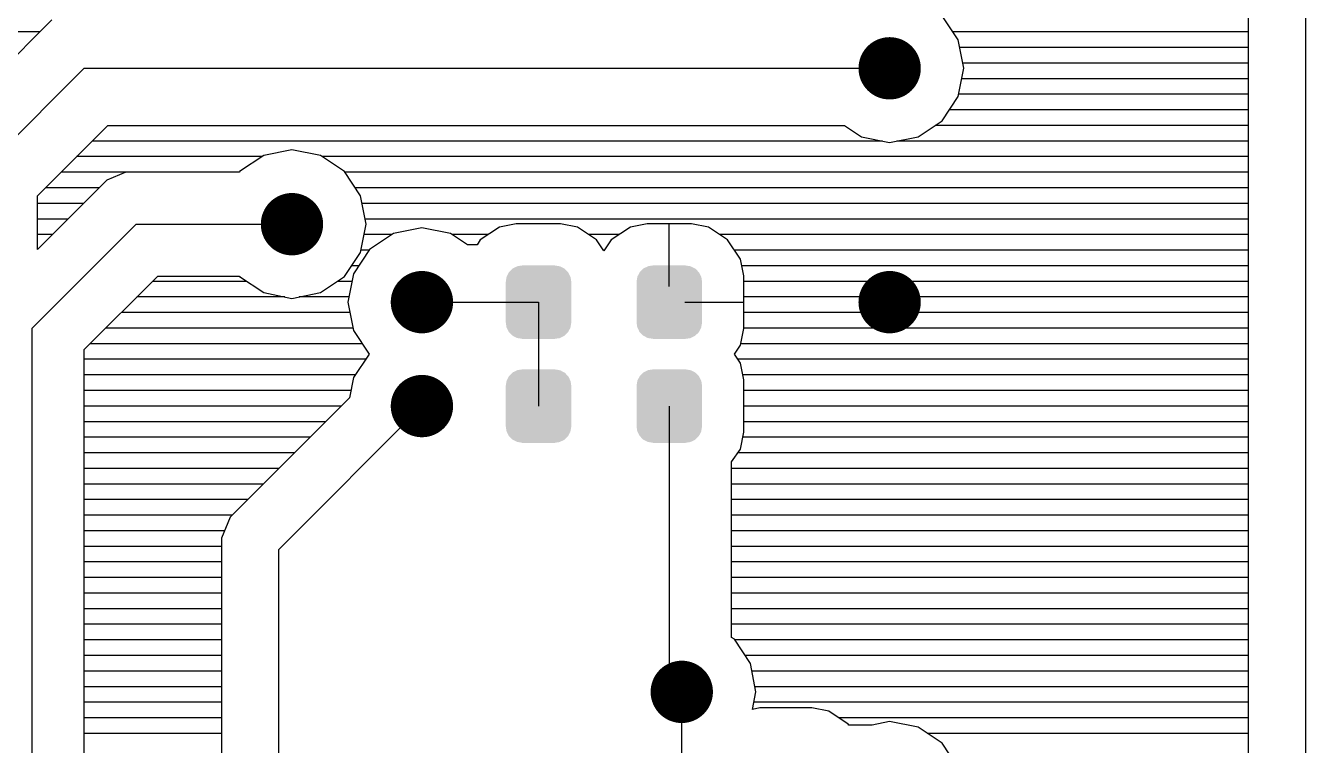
# Model space of a CAD drawing. Extents: x 295 to 953, y 10 to 290.
# Drawn here: x 753.81 to 788.21, y 220.95 to 240.3 of the extents above; entities that cross this region are included whole.
import ezdxf

# ---------------------------------------------------------------- set-up
doc = ezdxf.new("R2010")
doc.units = 0
doc.header["$LTSCALE"] = 5
doc.header["$MEASUREMENT"] = 0
doc.layers.get('0').update_dxf_attribs({"linetype": 'CONTINUOUS', "lineweight": 25})
doc.layers.add('DV-DPO-A6_BOT', color=7, linetype='CONTINUOUS')

msp = doc.modelspace()

# ---------------------------------------------------------------- linework, layer by layer
at = {"const_width": 0.838}
for points in [[(777.458, 239.155, -1), (776.62, 239.155, -1)], [(761.392, 234.964, -1), (760.554, 234.964, -1)], [(764.885, 232.868, -1), (764.047, 232.868, -1)], [(777.458, 232.868, -1), (776.62, 232.868, -1)], [(764.885, 230.074, -1), (764.047, 230.074, -1)], [(771.87, 222.391, -1), (771.032, 222.391, -1)]]:
    msp.add_lwpolyline(points, format="xyb", close=True, dxfattribs=at)
for points in [[(768.455, 233.556), (768.401, 233.667), (766.744, 233.556), (766.803, 233.667)], [(768.401, 233.667), (768.389, 233.679), (766.803, 233.667), (766.809, 233.679)], [(768.389, 233.679), (768.304, 233.767), (766.809, 233.679), (766.901, 233.767)], [(768.304, 233.767), (768.286, 233.776), (766.901, 233.767), (766.91, 233.776)], [(768.286, 233.776), (768.18, 233.831), (766.91, 233.776), (767.027, 233.831)], [(768.18, 233.831), (768.151, 233.836), (767.027, 233.831), (767.036, 233.836)], [(768.151, 233.836), (768.042, 233.854), (767.036, 233.836), (767.159, 233.854)], [(768.042, 233.854), (768.042, 233.857), (767.159, 233.854), (767.159, 233.857)], [(771.97, 233.556), (771.916, 233.667), (770.259, 233.556), (770.318, 233.667)], [(771.916, 233.667), (771.904, 233.679), (770.318, 233.667), (770.324, 233.679)], [(771.904, 233.679), (771.819, 233.767), (770.324, 233.679), (770.416, 233.767)], [(771.819, 233.767), (771.801, 233.776), (770.416, 233.767), (770.425, 233.776)], [(771.801, 233.776), (771.695, 233.831), (770.425, 233.776), (770.541, 233.831)], [(771.695, 233.831), (771.666, 233.836), (770.541, 233.831), (770.551, 233.836)], [(771.666, 233.836), (771.557, 233.854), (770.551, 233.836), (770.674, 233.854)], [(771.557, 233.854), (771.557, 233.857), (770.674, 233.854), (770.674, 233.857)], [(768.481, 233.419), (768.462, 233.541), (766.721, 233.419), (766.741, 233.541)], [(768.481, 233.416), (768.481, 233.419), (766.721, 233.416), (766.721, 233.419)], [(768.481, 232.32), (768.481, 233.416), (766.721, 232.32), (766.721, 233.416)], [(768.462, 233.541), (768.455, 233.556), (766.741, 233.541), (766.744, 233.556)], [(771.996, 233.419), (771.977, 233.541), (770.236, 233.419), (770.256, 233.541)], [(771.996, 233.416), (771.996, 233.419), (770.236, 233.416), (770.236, 233.419)], [(771.996, 232.32), (771.996, 233.416), (770.236, 232.32), (770.236, 233.416)], [(771.977, 233.541), (771.97, 233.556), (770.256, 233.541), (770.259, 233.556)], [(768.481, 232.318), (768.481, 232.32), (766.721, 232.318), (766.721, 232.32)], [(768.46, 232.195), (768.481, 232.318), (766.739, 232.195), (766.721, 232.318)], [(771.996, 232.318), (771.996, 232.32), (770.236, 232.318), (770.236, 232.32)], [(771.975, 232.195), (771.996, 232.318), (770.254, 232.195), (770.236, 232.318)], [(768.458, 232.18), (768.46, 232.195), (766.746, 232.18), (766.739, 232.195)], [(768.399, 232.069), (768.458, 232.18), (766.8, 232.069), (766.746, 232.18)], [(768.392, 232.057), (768.399, 232.069), (766.813, 232.057), (766.8, 232.069)], [(768.301, 231.969), (768.392, 232.057), (766.898, 231.969), (766.813, 232.057)], [(768.291, 231.96), (768.301, 231.969), (766.915, 231.96), (766.898, 231.969)], [(768.175, 231.905), (768.291, 231.96), (767.022, 231.905), (766.915, 231.96)], [(768.165, 231.9), (768.175, 231.905), (767.05, 231.9), (767.022, 231.905)], [(768.042, 231.883), (768.165, 231.9), (767.159, 231.883), (767.05, 231.9)], [(768.042, 231.879), (768.042, 231.883), (767.159, 231.879), (767.159, 231.883)], [(771.972, 232.18), (771.975, 232.195), (770.261, 232.18), (770.254, 232.195)], [(771.914, 232.069), (771.972, 232.18), (770.315, 232.069), (770.261, 232.18)], [(771.907, 232.057), (771.914, 232.069), (770.327, 232.057), (770.315, 232.069)], [(771.816, 231.969), (771.907, 232.057), (770.412, 231.969), (770.327, 232.057)], [(771.806, 231.96), (771.816, 231.969), (770.43, 231.96), (770.412, 231.969)], [(771.69, 231.905), (771.806, 231.96), (770.536, 231.905), (770.43, 231.96)], [(771.68, 231.9), (771.69, 231.905), (770.565, 231.9), (770.536, 231.905)], [(771.557, 231.883), (771.68, 231.9), (770.674, 231.883), (770.565, 231.9)], [(771.557, 231.879), (771.557, 231.883), (770.674, 231.879), (770.674, 231.883)], [(768.455, 230.762), (768.401, 230.873), (766.744, 230.762), (766.803, 230.873)], [(768.401, 230.873), (768.389, 230.885), (766.803, 230.873), (766.809, 230.885)], [(768.389, 230.885), (768.304, 230.973), (766.809, 230.885), (766.901, 230.973)], [(768.304, 230.973), (768.286, 230.982), (766.901, 230.973), (766.91, 230.982)], [(768.286, 230.982), (768.18, 231.037), (766.91, 230.982), (767.027, 231.037)], [(768.18, 231.037), (768.151, 231.042), (767.027, 231.037), (767.036, 231.042)], [(768.151, 231.042), (768.042, 231.06), (767.036, 231.042), (767.159, 231.06)], [(768.042, 231.06), (768.042, 231.063), (767.159, 231.06), (767.159, 231.063)], [(771.97, 230.762), (771.916, 230.873), (770.259, 230.762), (770.318, 230.873)], [(771.916, 230.873), (771.904, 230.885), (770.318, 230.873), (770.324, 230.885)], [(771.904, 230.885), (771.819, 230.973), (770.324, 230.885), (770.416, 230.973)], [(771.819, 230.973), (771.801, 230.982), (770.416, 230.973), (770.425, 230.982)], [(771.801, 230.982), (771.695, 231.037), (770.425, 230.982), (770.541, 231.037)], [(771.695, 231.037), (771.666, 231.042), (770.541, 231.037), (770.551, 231.042)], [(771.666, 231.042), (771.557, 231.06), (770.551, 231.042), (770.674, 231.06)], [(771.557, 231.06), (771.557, 231.063), (770.674, 231.06), (770.674, 231.063)], [(768.481, 230.625), (768.462, 230.747), (766.721, 230.625), (766.741, 230.747)], [(768.481, 230.622), (768.481, 230.625), (766.721, 230.622), (766.721, 230.625)], [(768.481, 229.526), (768.481, 230.622), (766.721, 229.526), (766.721, 230.622)], [(768.462, 230.747), (768.455, 230.762), (766.741, 230.747), (766.744, 230.762)], [(771.996, 230.625), (771.977, 230.747), (770.236, 230.625), (770.256, 230.747)], [(771.996, 230.622), (771.996, 230.625), (770.236, 230.622), (770.236, 230.625)], [(771.996, 229.526), (771.996, 230.622), (770.236, 229.526), (770.236, 230.622)], [(771.977, 230.747), (771.97, 230.762), (770.256, 230.747), (770.259, 230.762)], [(768.481, 229.524), (768.481, 229.526), (766.721, 229.524), (766.721, 229.526)], [(768.46, 229.401), (768.481, 229.524), (766.739, 229.401), (766.721, 229.524)], [(771.996, 229.524), (771.996, 229.526), (770.236, 229.524), (770.236, 229.526)], [(771.975, 229.401), (771.996, 229.524), (770.254, 229.401), (770.236, 229.524)], [(768.458, 229.386), (768.46, 229.401), (766.746, 229.386), (766.739, 229.401)], [(768.399, 229.275), (768.458, 229.386), (766.8, 229.275), (766.746, 229.386)], [(768.392, 229.263), (768.399, 229.275), (766.813, 229.263), (766.8, 229.275)], [(768.301, 229.175), (768.392, 229.263), (766.898, 229.175), (766.813, 229.263)], [(768.291, 229.166), (768.301, 229.175), (766.915, 229.166), (766.898, 229.175)], [(768.175, 229.111), (768.291, 229.166), (767.022, 229.111), (766.915, 229.166)], [(771.972, 229.386), (771.975, 229.401), (770.261, 229.386), (770.254, 229.401)], [(771.914, 229.275), (771.972, 229.386), (770.315, 229.275), (770.261, 229.386)], [(771.907, 229.263), (771.914, 229.275), (770.327, 229.263), (770.315, 229.275)], [(771.816, 229.175), (771.907, 229.263), (770.412, 229.175), (770.327, 229.263)], [(771.806, 229.166), (771.816, 229.175), (770.43, 229.166), (770.412, 229.175)], [(771.69, 229.111), (771.806, 229.166), (770.536, 229.111), (770.43, 229.166)], [(768.165, 229.106), (768.175, 229.111), (767.05, 229.106), (767.022, 229.111)], [(768.042, 229.089), (768.165, 229.106), (767.159, 229.089), (767.05, 229.106)], [(768.042, 229.085), (768.042, 229.089), (767.159, 229.085), (767.159, 229.089)], [(771.68, 229.106), (771.69, 229.111), (770.565, 229.106), (770.536, 229.111)], [(771.557, 229.089), (771.68, 229.106), (770.674, 229.089), (770.565, 229.106)], [(771.557, 229.085), (771.557, 229.089), (770.674, 229.085), (770.674, 229.089)]]:
    msp.add_solid(points)
at = {"layer": 'DV-DPO-A6_BOT'}
for p, q in [((788.215, 258.349), (788.215, 216.104)), ((786.678, 256.695), (786.678, 216.741)), ((778.883, 239.92), (778.453, 240.568)), ((754.195, 240.133), (748.261, 240.133)), ((754.519, 240.457), (751.725, 237.663)), ((786.678, 240.133), (778.743, 240.133)), ((779.034, 239.155), (778.883, 239.92)), ((786.678, 239.713), (778.922, 239.713)), ((752.591, 236.361), (755.385, 239.155)), ((755.385, 239.155), (777.039, 239.155)), ((778.883, 238.395), (779.034, 239.155)), ((786.678, 239.294), (779.006, 239.294)), ((786.678, 238.875), (778.978, 238.875)), ((786.678, 238.456), (778.894, 238.456)), ((778.453, 237.746), (778.883, 238.395)), ((777.804, 237.316), (778.453, 237.746)), ((786.678, 238.037), (778.648, 238.037)), ((754.128, 235.724), (756.022, 237.618)), ((756.022, 237.618), (775.821, 237.618)), ((775.821, 237.618), (776.279, 237.316)), ((786.678, 237.618), (778.263, 237.618)), ((776.849, 237.199), (755.603, 237.199)), ((776.279, 237.316), (777.039, 237.16)), ((777.039, 237.16), (777.804, 237.316)), ((786.678, 237.199), (777.234, 237.199)), ((760.174, 236.78), (755.184, 236.78)), ((760.213, 236.808), (759.565, 236.377)), ((760.973, 236.959), (760.213, 236.808)), ((761.739, 236.808), (760.973, 236.959)), ((762.387, 236.377), (761.739, 236.808)), ((786.678, 236.78), (761.778, 236.78)), ((759.56, 236.361), (754.765, 236.361)), ((756.509, 236.361), (755.994, 236.148)), ((759.56, 236.361), (756.509, 236.361)), ((759.565, 236.377), (759.56, 236.361)), ((762.817, 235.729), (762.387, 236.377)), ((786.678, 236.361), (762.393, 236.361)), ((755.994, 236.148), (754.128, 234.287)), ((754.128, 234.287), (754.128, 235.724)), ((755.788, 235.942), (754.346, 235.942)), ((786.678, 235.942), (762.678, 235.942)), ((762.968, 234.964), (762.817, 235.729)), ((755.369, 235.522), (754.128, 235.522)), ((786.678, 235.522), (762.857, 235.522)), ((754.95, 235.103), (754.128, 235.103)), ((786.678, 235.103), (762.94, 235.103)), ((767.003, 234.975), (766.55, 234.885)), ((768.193, 234.975), (767.003, 234.975)), ((768.646, 234.885), (768.193, 234.975)), ((770.523, 234.975), (770.071, 234.885)), ((771.714, 234.975), (770.523, 234.975)), ((771.116, 233.287), (771.116, 234.975)), ((772.166, 234.885), (771.714, 234.975)), ((753.988, 232.17), (756.782, 234.964)), ((754.53, 234.684), (754.128, 234.684)), ((756.782, 234.964), (760.973, 234.964)), ((762.817, 234.204), (762.968, 234.964)), ((763.667, 234.684), (762.912, 234.684)), ((763.706, 234.712), (763.058, 234.282)), ((764.466, 234.863), (763.706, 234.712)), ((765.231, 234.712), (764.466, 234.863)), ((765.69, 234.405), (765.231, 234.712)), ((766.248, 234.684), (765.271, 234.684)), ((766.55, 234.885), (766.036, 234.545)), ((769.16, 234.545), (768.646, 234.885)), ((769.769, 234.684), (768.947, 234.684)), ((770.071, 234.885), (769.557, 234.545)), ((772.68, 234.545), (772.166, 234.885)), ((786.678, 234.684), (772.468, 234.684)), ((763.058, 234.282), (762.627, 233.634)), ((765.947, 234.405), (765.69, 234.405)), ((766.036, 234.545), (765.947, 234.405)), ((769.355, 234.248), (769.16, 234.545)), ((769.557, 234.545), (769.355, 234.248)), ((773.027, 234.025), (772.68, 234.545)), ((762.387, 233.555), (762.817, 234.204)), ((763.052, 234.265), (762.829, 234.265)), ((769.372, 234.265), (769.344, 234.265)), ((786.678, 234.265), (772.865, 234.265)), ((773.116, 233.572), (773.027, 234.025)), ((762.627, 233.634), (762.477, 232.868)), ((762.767, 233.846), (762.583, 233.846)), ((786.678, 233.846), (773.06, 233.846)), ((755.385, 231.594), (757.364, 233.567)), ((759.755, 233.427), (757.224, 233.427)), ((757.364, 233.567), (759.56, 233.567)), ((759.56, 233.567), (759.565, 233.555)), ((759.565, 233.555), (760.213, 233.125)), ((761.739, 233.125), (762.387, 233.555)), ((762.588, 233.427), (762.197, 233.427)), ((773.116, 232.164), (773.116, 233.572)), ((786.678, 233.427), (773.116, 233.427)), ((760.783, 233.008), (756.805, 233.008)), ((760.213, 233.125), (760.973, 232.969)), ((760.973, 232.969), (761.739, 233.125)), ((762.505, 233.008), (761.169, 233.008)), ((786.678, 233.008), (773.116, 233.008)), ((762.532, 232.589), (756.386, 232.589)), ((762.477, 232.868), (762.627, 232.108)), ((764.466, 232.868), (767.601, 232.868)), ((767.601, 232.868), (767.601, 230.074)), ((771.535, 232.868), (773.116, 232.868)), ((786.678, 232.589), (773.116, 232.589)), ((753.988, 151.144), (753.988, 232.17)), ((762.616, 232.17), (755.967, 232.17)), ((762.627, 232.108), (763.052, 231.471)), ((773.027, 231.711), (773.116, 232.164)), ((786.678, 232.17), (773.116, 232.17)), ((755.385, 220.753), (755.385, 231.594)), ((762.862, 231.751), (755.547, 231.751)), ((772.865, 231.471), (773.027, 231.711)), ((786.678, 231.751), (773.032, 231.751)), ((762.957, 231.331), (755.385, 231.331)), ((763.052, 231.471), (762.627, 230.84)), ((773.027, 231.231), (772.865, 231.471)), ((786.678, 231.331), (772.96, 231.331)), ((773.116, 230.778), (773.027, 231.231)), ((762.678, 230.912), (755.385, 230.912)), ((786.678, 230.912), (773.088, 230.912)), ((762.627, 230.84), (762.521, 230.298)), ((773.116, 229.37), (773.116, 230.778)), ((762.56, 230.493), (755.385, 230.493)), ((762.521, 230.298), (759.744, 227.52)), ((786.678, 230.493), (773.116, 230.493)), ((762.298, 230.074), (755.385, 230.074)), ((760.616, 226.218), (764.466, 230.074)), ((771.116, 230.074), (771.116, 222.726)), ((786.678, 230.074), (773.116, 230.074)), ((761.879, 229.655), (755.385, 229.655)), ((786.678, 229.655), (773.116, 229.655)), ((761.46, 229.236), (755.385, 229.236)), ((773.027, 228.917), (773.116, 229.37)), ((786.678, 229.236), (773.088, 229.236)), ((761.04, 228.817), (755.385, 228.817)), ((772.792, 228.571), (773.027, 228.917)), ((786.678, 228.817), (772.96, 228.817)), ((772.792, 223.849), (772.792, 228.571)), ((760.621, 228.398), (755.385, 228.398)), ((786.678, 228.398), (772.792, 228.398)), ((760.202, 227.979), (755.385, 227.979)), ((786.678, 227.979), (772.792, 227.979)), ((759.783, 227.56), (755.385, 227.56)), ((759.744, 227.52), (759.308, 227.09)), ((786.678, 227.56), (772.792, 227.56)), ((759.364, 227.14), (755.385, 227.14)), ((759.308, 227.09), (759.079, 226.526)), ((786.678, 227.14), (772.792, 227.14)), ((759.157, 226.721), (755.385, 226.721)), ((786.678, 226.721), (772.792, 226.721)), ((759.079, 226.526), (759.079, 212.908)), ((759.079, 226.302), (755.385, 226.302)), ((760.616, 211.215), (760.616, 226.218)), ((786.678, 226.302), (772.792, 226.302)), ((759.079, 225.883), (755.385, 225.883)), ((786.678, 225.883), (772.792, 225.883)), ((759.079, 225.464), (755.385, 225.464)), ((786.678, 225.464), (772.792, 225.464)), ((759.079, 225.045), (755.385, 225.045)), ((786.678, 225.045), (772.792, 225.045)), ((759.079, 224.626), (755.385, 224.626)), ((786.678, 224.626), (772.792, 224.626)), ((759.079, 224.207), (755.385, 224.207)), ((786.678, 224.207), (772.792, 224.207)), ((759.079, 223.788), (755.385, 223.788)), ((772.865, 223.804), (772.792, 223.849)), ((773.295, 223.156), (772.865, 223.804)), ((786.678, 223.788), (772.87, 223.788)), ((759.079, 223.369), (755.385, 223.369)), ((786.678, 223.369), (773.155, 223.369)), ((759.079, 222.949), (755.385, 222.949)), ((773.446, 222.391), (773.295, 223.156)), ((786.678, 222.949), (773.334, 222.949)), ((771.116, 222.726), (771.451, 222.391)), ((759.079, 222.53), (755.385, 222.53)), ((771.451, 219.932), (771.451, 222.391)), ((773.356, 221.921), (773.446, 222.391)), ((786.678, 222.53), (773.418, 222.53)), ((759.079, 222.111), (755.385, 222.111)), ((773.546, 221.96), (773.356, 221.921)), ((786.678, 222.111), (773.39, 222.111)), ((774.949, 221.96), (773.546, 221.96)), ((775.407, 221.871), (774.949, 221.96)), ((759.079, 221.692), (755.385, 221.692)), ((775.921, 221.524), (775.407, 221.871)), ((786.678, 221.692), (775.664, 221.692)), ((777.039, 221.592), (776.57, 221.497)), ((777.804, 221.441), (777.039, 221.592)), ((759.079, 221.273), (755.385, 221.273)), ((775.938, 221.497), (775.921, 221.524)), ((776.57, 221.497), (775.938, 221.497)), ((778.453, 221.01), (777.804, 221.441)), ((786.678, 221.273), (778.05, 221.273)), ((778.883, 220.362), (778.453, 221.01))]:
    msp.add_line(p, q, dxfattribs=at)

doc.saveas('drawing.dxf')
